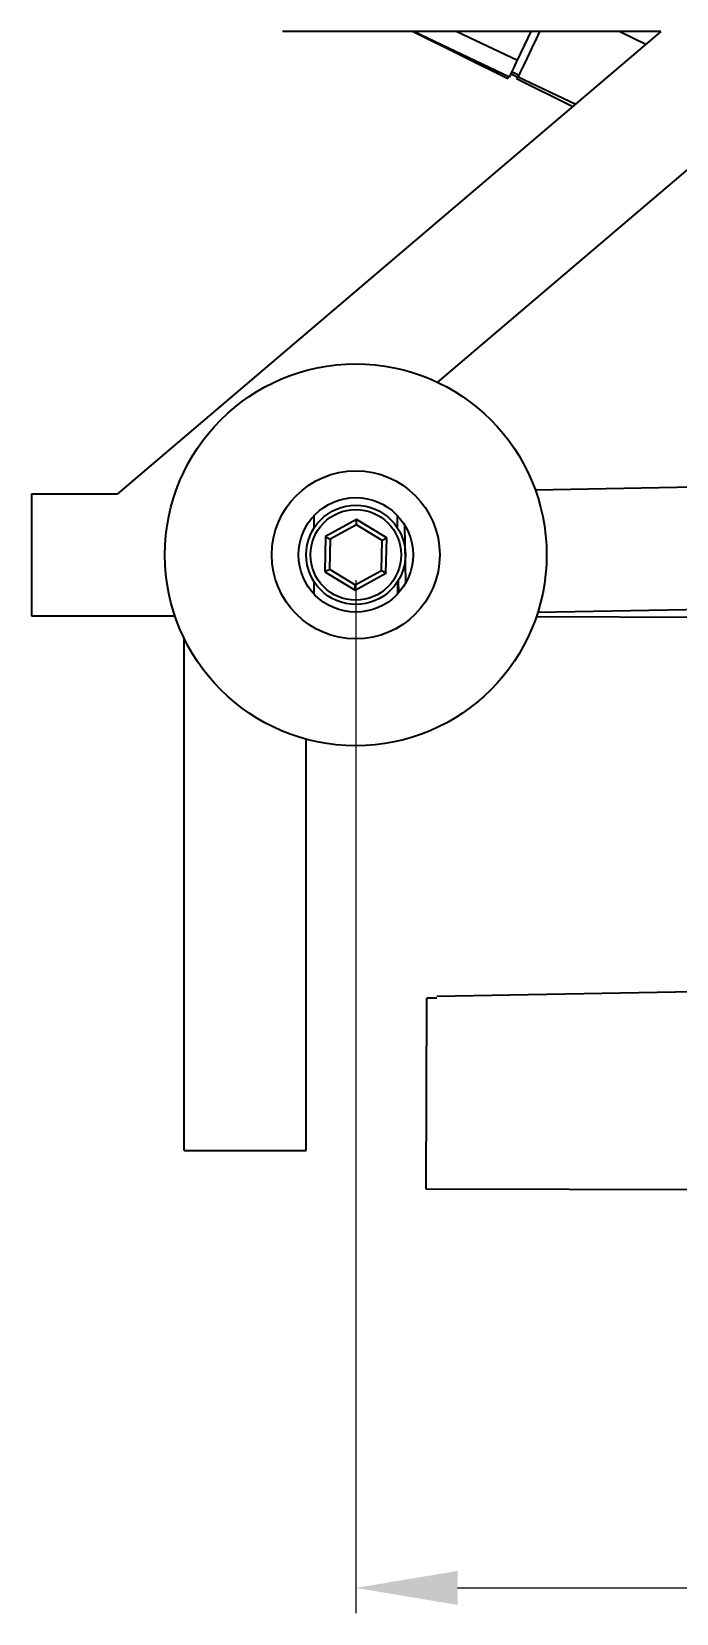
# Model space of a CAD drawing. Header units: millimetres. Extents: x -219 to 2642, y 0 to 2247.
# Drawn here: x 372.8 to 423.5, y 2015.6 to 2139.8 of the extents above; entities that cross this region are included whole.
import ezdxf

# ---------------------------------------------------------------- set-up
doc = ezdxf.new("R2010")
doc.units = ezdxf.units.MM
doc.header["$PDSIZE"] = -1
doc.styles.add('dinh1', font='VNARIAL.TTF', dxfattribs={"oblique": 15})
doc.dimstyles.new('kt_tq', dxfattribs={"dimtxt": 3.5, "dimasz": 8, "dimexe": 2, "dimexo": 2, "dimgap": 2, "dimtad": 1, "dimdec": 0, "dimlfac": 2.5, "dimzin": 0, "dimtxsty": 'dinh1', "dimcen": 0.09, "dimclrd": 21, "dimclre": 21, "dimclrt": 256, "dimadec": 0, "dimazin": 0, "dimtm": 1e-09, "dimtfac": 1, "dimtdec": 0, "dimtofl": 0, "dimtmove": 0, "dimatfit": 3, "dimfxl": 0.18, "dimtolj": 1, "dimtzin": 0, "dimlwd": 13, "dimlwe": 13, "dimarcsym": 0})

# ---------------------------------------------------------------- blocks, each defined once
blk = doc.blocks.new('*D3')
at = {"layer": 'Defpoints', "color": 21, "lineweight": 13, "ltscale": 0.5, "transparency": 16777216}
for p, q in [((398.32, 2096.71), (398.32, 2015.56)), ((470.78, 2088.78), (470.78, 2015.56)), ((406.32, 2017.56), (462.78, 2017.56))]:
    blk.add_line(p, q, dxfattribs=at)
at = {"layer": 'Defpoints', "color": 0, "ltscale": 0.5, "transparency": 16777216}
for p in [(398.32, 2098.71), (470.78, 2090.78), (470.78, 2017.56)]:
    blk.add_point(p, dxfattribs=at)
at = {"layer": 'Defpoints', "color": 21, "ltscale": 0.5, "transparency": 16777216}
for points in [[(406.32, 2018.89), (406.32, 2016.22), (398.32, 2017.56)], [(462.78, 2018.89), (462.78, 2016.22), (470.78, 2017.56)]]:
    blk.add_solid(points, dxfattribs=at)
at = {"layer": 'Defpoints', "lineweight": 25, "ltscale": 0.5, "transparency": 16777216, "insert": (434.55, 2021.34), "char_height": 3.5, "attachment_point": 5, "style": 'dinh1'}
blk.add_mtext('\\A1;181', dxfattribs=at)

msp = doc.modelspace()

# ---------------------------------------------------------------- linework, layer by layer
for p, q in [((422.3, 2139.81), (379.6, 2103.51)), ((422.3, 2139.81), (392.56, 2139.81)), ((402.83, 2139.81), (410.27, 2136.12)), ((402.92, 2139.81), (410.41, 2136.26)), ((437.13, 2139.81), (404.73, 2112.27)), ((406.27, 2139.81), (411.02, 2137.56)), ((411.02, 2137.56), (412.1, 2139.81)), ((421.12, 2138.81), (419.01, 2139.81)), ((410.52, 2136.5), (411.01, 2136.26)), ((410.6, 2136.66), (411.14, 2136.41)), ((410.94, 2136.12), (415.37, 2133.92)), ((411.08, 2136.27), (415.61, 2134.12)), ((427.29, 2104.06), (412.44, 2103.78)), ((372.84, 2103.51), (379.6, 2103.51)), ((372.84, 2103.51), (372.84, 2093.91)), ((395.02, 2101.77), (395.02, 2100.79)), ((398.38, 2101.48), (395.95, 2100.15)), ((400.75, 2100.05), (398.38, 2101.48)), ((401.56, 2101.83), (401.58, 2100.85)), ((395.95, 2100.15), (395.89, 2097.38)), ((396.31, 2099.93), (396.26, 2097.58)), ((398.37, 2101.07), (396.31, 2099.93)), ((400.39, 2099.85), (398.37, 2101.07)), ((400.69, 2097.28), (400.75, 2100.05)), ((402.26, 2096.54), (402.18, 2101.03)), ((400.34, 2097.49), (400.39, 2099.85)), ((396.26, 2097.58), (398.27, 2096.36)), ((398.27, 2096.36), (400.34, 2097.49)), ((395.02, 2096.63), (395.02, 2095.65)), ((395.89, 2097.38), (398.26, 2095.94)), ((398.26, 2095.94), (400.69, 2097.28)), ((401.61, 2096.62), (401.61, 2095.64)), ((401.66, 2096.7), (401.68, 2095.72)), ((372.84, 2093.91), (384.11, 2093.91)), ((412.52, 2093.87), (425.55, 2093.82)), ((425.73, 2094.43), (412.62, 2094.18)), ((384.82, 2051.91), (384.82, 2092.17)), ((394.42, 2051.91), (394.42, 2084.23)), ((403.86, 2048.89), (403.91, 2063.89)), ((404.68, 2063.89), (403.91, 2063.89)), ((404.68, 2064.03), (435.19, 2064.6)), ((384.82, 2051.91), (394.42, 2051.91)), ((452.91, 2048.73), (403.86, 2048.89))]:
    msp.add_line(p, q)
at = {"flags": 128}
for points in [[(412.76, 2139.81), (412.49, 2139.25), (412.13, 2138.48), (411.79, 2137.76), (411.49, 2137.14), (411.27, 2136.67), (411.13, 2136.37), (411.08, 2136.27)], [(410.41, 2136.26), (410.47, 2136.38), (410.53, 2136.52), (410.6, 2136.67), (410.68, 2136.83), (410.76, 2137), (410.84, 2137.17), (410.93, 2137.36), (411.02, 2137.56)], [(410.27, 2136.12), (410.33, 2136.24), (410.35, 2136.28)], [(411.09, 2136.43), (410.99, 2136.22), (410.94, 2136.12)], [(398.37, 2101.07), (398.37, 2101.15), (398.37, 2101.23), (398.37, 2101.3), (398.38, 2101.36), (398.38, 2101.41), (398.38, 2101.45), (398.38, 2101.47), (398.38, 2101.48)], [(395.95, 2100.15), (395.96, 2100.14), (395.97, 2100.13), (396, 2100.12), (396.03, 2100.1), (396.08, 2100.07), (396.13, 2100.04), (396.18, 2100.01), (396.24, 2099.97), (396.31, 2099.93)], [(400.39, 2099.85), (400.46, 2099.89), (400.52, 2099.92), (400.59, 2099.96), (400.64, 2099.99), (400.69, 2100.01), (400.72, 2100.03), (400.74, 2100.04), (400.75, 2100.05)], [(395.89, 2097.38), (395.9, 2097.38), (395.92, 2097.39), (395.95, 2097.41), (396, 2097.44), (396.05, 2097.47), (396.12, 2097.5), (396.19, 2097.54), (396.26, 2097.58)], [(400.34, 2097.49), (400.4, 2097.46), (400.46, 2097.42), (400.51, 2097.38), (400.57, 2097.35), (400.61, 2097.33), (400.64, 2097.31), (400.67, 2097.29), (400.69, 2097.28), (400.69, 2097.28)], [(398.26, 2095.94), (398.26, 2095.95), (398.26, 2095.97), (398.27, 2096), (398.27, 2096.04), (398.27, 2096.09), (398.27, 2096.15), (398.27, 2096.21), (398.27, 2096.28), (398.27, 2096.36)]]:
    msp.add_lwpolyline(points, dxfattribs=at)
for radius in [15, 6.6, 4.5, 3.9, 3.56]:
    msp.add_circle((398.32, 2098.71), radius)

# ---------------------------------------------------------------- dimensions: what is measured, and where the dimension line sits
at = {"layer": 'Defpoints', "lineweight": 25, "ltscale": 0.5}
dim = msp.add_linear_dim(base=(470.78, 2017.56), p1=(398.32, 2098.71), p2=(470.78, 2090.78), dimstyle='kt_tq', dxfattribs=at)
dim.commit()
dim.dimension.update_dxf_attribs({"geometry": '*D3', "text_midpoint": (434.55, 2021.34)})

doc.saveas('drawing.dxf')
